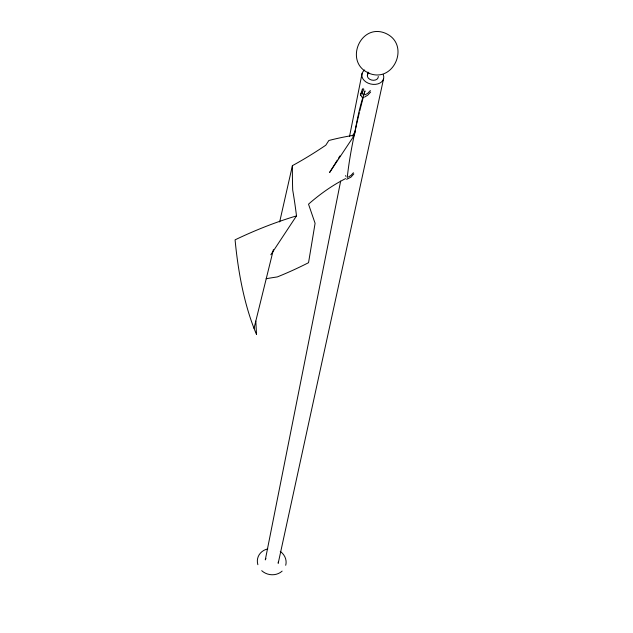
<?xml version="1.0" encoding="UTF-8"?>
<svg xmlns="http://www.w3.org/2000/svg" width="633" height="633" viewBox="0 0 633 633"><rect width="100%" height="100%" fill="white"/><g stroke="black" fill="none" stroke-linecap="round" stroke-linejoin="round"><path stroke-width="0.95" d="M360.786 93.803L362.329 89.577M361.981 97.181L360.755 95.108M360.747 95.29L360.794 93.613M278.385 561.732L278.196 563.291L383.558 78.848M340.657 181.062L265.29 559.889L265.931 558.441M349.527 136.499L362.052 73.523M367.425 74.852L367.995 72.083M273.393 249.624L254.023 328.321M279.659 221.954L292.399 165.656A280.585 141.428 -47.7 0 0 325.797 145.21L328.836 140.502A225.672 169.13 -31.7 0 1 354.433 135.177A176.203 44.255 89.2 0 1 364.98 90.867A377.782 65.84 -66.4 0 0 363.793 95.282M337.365 160.054L329.627 172.453L354.433 135.177M338.394 158.408L339.937 155.924M352.312 136.095L354.891 131.965M362.203 89.775L363.113 88.351M363.833 89.237L361.744 93.771L362.076 92.133L362.361 94.301M270.829 254.759L296.497 215.885A214.959 37.917 -89.6 0 0 292.707 190.114A295.603 35.464 -82.1 0 1 292.399 165.656M353.831 173.909L350.919 177.185L346.631 179.321M353.42 172.73L351.046 175.373L348.522 176.939M370.669 91.999L367.678 95.219L364.497 97.118M370.352 90.503L367.828 93.217L365.138 94.823M367.678 72.668C393.425 85.067 411.221 44.286 385.355 33.217C359.955 22.693 343.806 62.92 369.094 73.151M345.642 175.547L345.935 176.449M282.144 571.108A14.456 13.048 12.2 0 1 261.714 570.681M257.876 564.691A14.456 13.048 12.2 0 1 267.775 548.906M280.253 551.422A14.456 13.048 12.2 0 1 285.72 565.285M383.226 74.615A11.085 8.071 11.3 0 1 377.988 83.873A11.085 8.071 11.3 0 1 364.149 80.446A11.085 8.071 11.3 0 1 364.64 70.01M378.281 76.466A5.539 4.035 11.3 0 1 371.666 80.075A5.539 4.035 11.3 0 1 367.908 73.895M347.224 177.818A377.782 65.84 -66.4 0 1 359.33 112.714M359.781 110.886A377.782 65.84 -66.4 0 1 360.24 109.042M360.47 108.116A377.782 65.84 -66.4 0 1 363.334 97.023M266.137 278.734A230.246 121.14 -27.9 0 1 277.246 276.945A303.247 169.415 -44.7 0 0 308.532 262.703A286.559 2.793 -81 0 0 315.084 223.283L308.516 204.182L310.479 202.457A182.13 100.433 -62.4 0 1 345.61 178.609M296.489 215.9A215.742 95.718 -30.3 0 0 235.08 239.844A392.397 144.474 -77 0 0 256.507 334.446A216.043 12.628 88.7 0 0 255.811 321.081"/></g></svg>
